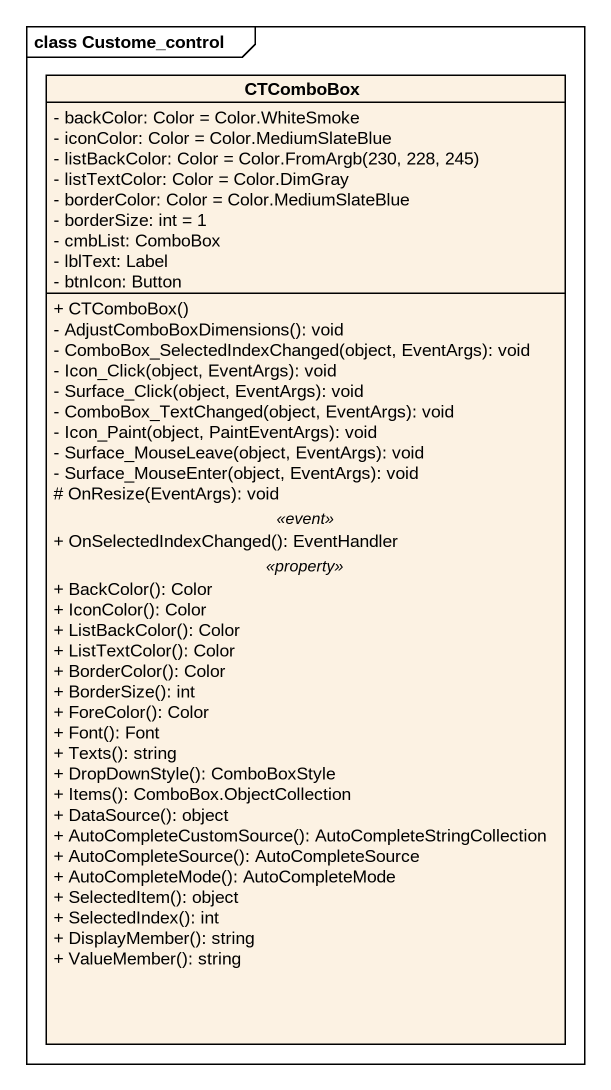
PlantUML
@startuml
mainframe class Custome_control
hide circle
hide empty members
skinparam classAttributeIconSize 0
class CTComboBox {
  - backColor: Color = Color.WhiteSmoke
  - iconColor: Color = Color.MediumSlateBlue
  {field} - listBackColor: Color = Color.FromArgb(230, 228, 245)
  - listTextColor: Color = Color.DimGray
  - borderColor: Color = Color.MediumSlateBlue
  - borderSize: int = 1
  - cmbList: ComboBox
  - lblText: Label
  - btnIcon: Button
  --
  + CTComboBox()
  - AdjustComboBoxDimensions(): void
  - ComboBox_SelectedIndexChanged(object, EventArgs): void
  - Icon_Click(object, EventArgs): void
  - Surface_Click(object, EventArgs): void
  - ComboBox_TextChanged(object, EventArgs): void
  - Icon_Paint(object, PaintEventArgs): void
  - Surface_MouseLeave(object, EventArgs): void
  - Surface_MouseEnter(object, EventArgs): void
  # OnResize(EventArgs): void
  .. <<event>> ..
  + OnSelectedIndexChanged(): EventHandler
  .. <<property>> ..
  + BackColor(): Color
  + IconColor(): Color
  + ListBackColor(): Color
  + ListTextColor(): Color
  + BorderColor(): Color
  + BorderSize(): int
  + ForeColor(): Color
  + Font(): Font
  + Texts(): string
  + DropDownStyle(): ComboBoxStyle
  + Items(): ComboBox.ObjectCollection
  + DataSource(): object
  + AutoCompleteCustomSource(): AutoCompleteStringCollection
  + AutoCompleteSource(): AutoCompleteSource
  + AutoCompleteMode(): AutoCompleteMode
  + SelectedItem(): object
  + SelectedIndex(): int
  + DisplayMember(): string
  + ValueMember(): string
}
@enduml
